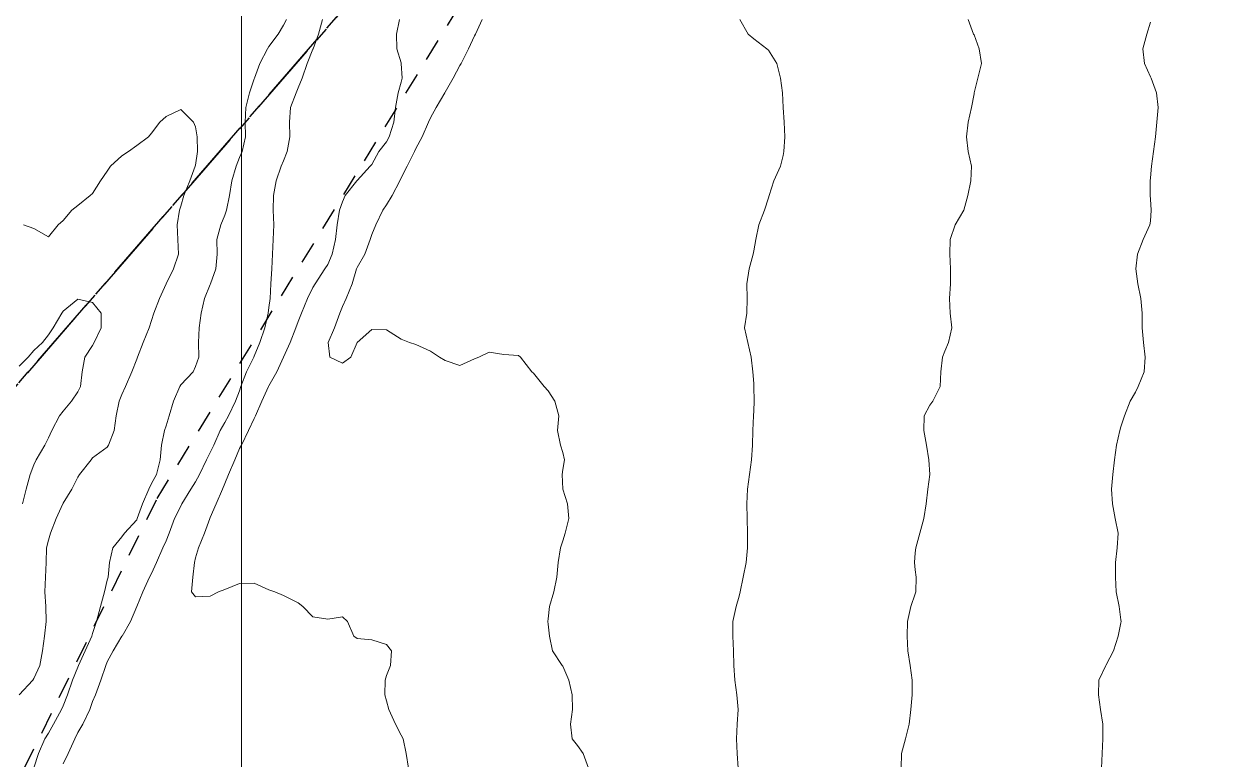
# Model space of a CAD drawing. Header units: centimetres. Extents: x 0 to 642158, y -847 to 649707.
# Drawn here: x 617259.41 to 617300.19, y 620260.06 to 620285.1 of the extents above; entities that cross this region are included whole.
import ezdxf

# ---------------------------------------------------------------- set-up
doc = ezdxf.new("R2010")
doc.units = ezdxf.units.CM
doc.header["$MEASUREMENT"] = 0
doc.linetypes.add('CENTERX2', pattern=[4, 2.5, -0.5, 0.5, -0.5])
doc.linetypes.add('JIS_02_0.7', pattern=[1.35, 0.75, -0.6])
for name, color, linetype, lineweight in [('MEV_grille', 254, 'Continuous', 9), ('WAL_parcellaire agricole', 7, 'JIS_02_0.7', 25), ('WAL_topographie 0.5', 253, 'Continuous', 20)]:
    doc.layers.add(name, color=color, linetype=linetype, lineweight=lineweight)
doc.layers.add('SPW_parcellaire cadastral', color=7, linetype='CENTERX2', lineweight=25, true_color=0xff0542)

# ---------------------------------------------------------------- blocks, each defined once
blk = doc.blocks.new('*U112')
at = {"layer": 'MEV_grille', "transparency": 33554687}
blk.add_lwpolyline([(0, 1825.476), (0, -1825.476)], dxfattribs=at)
blk = doc.blocks.new('*U113')
at = {"layer": 'MEV_grille', "color": 0, "linetype": 'ByBlock', "lineweight": -2, "transparency": 16777216}
blk.add_blockref('*U112', (1900, 0), dxfattribs=at)

msp = doc.modelspace()

# ---------------------------------------------------------------- linework, layer by layer
at = {"layer": 'SPW_parcellaire cadastral'}
for points in [[(617203.974, 620367.182), (617271.662, 620287.186), (617257.267, 620270.606), (617188.127, 620354.816), (617203.974, 620367.182)], [(617304.757, 620224.565), (617248.531, 620260.549), (617257.267, 620270.606), (617271.662, 620287.186), (617299.621, 620319.465), (617303.071, 620323.455), (617342.244, 620320.587), (617370.736, 620292.465), (617354.082, 620275.311), (617320.736, 620240.999), (617304.757, 620224.565)]]:
    msp.add_lwpolyline(points, dxfattribs=at)
at = {"layer": 'WAL_parcellaire agricole'}
msp.add_lwpolyline([(617008.458, 620154.4), (617004.365, 620160.596), (617050.958, 620154.904), (617075.457, 620161.407), (617091.456, 620167.909), (617122.459, 620142.163), (617165.706, 620162.168), (617223.952, 620191.924), (617274.948, 620218.93), (617287.196, 620231.681), (617256.444, 620253.677), (617263.942, 620268.928), (617277.439, 620290.929), (617285.816, 620301.128), (617299.437, 620313.432), (617306.604, 620316.52), (617318.353, 620318.751), (617331.123, 620318.633), (617342.936, 620315.937), (617354.937, 620308.938), (617365.438, 620299.44), (617398.944, 620245.444), (617410.112, 620235.279), (617419.446, 620223.447)], dxfattribs=at)
at = {"layer": 'WAL_topographie 0.5'}
for points in [[(617268.345, 620285.25), (617268.25, 620285.049), (617268.06, 620284.75), (617267.75, 620284.322), (617267.697, 620284.25), (617267.444, 620283.75), (617267.258, 620283.25), (617267.25, 620283.231), (617267.09, 620282.75), (617266.966, 620282.25), (617266.937, 620281.75), (617266.956, 620281.25), (617266.841, 620280.75), (617266.75, 620280.546), (617266.633, 620280.25), (617266.484, 620279.75), (617266.41, 620279.25), (617266.311, 620278.75), (617266.25, 620278.587), (617266.111, 620278.25), (617265.978, 620277.75), (617265.989, 620277.25), (617265.941, 620276.75), (617265.76, 620276.25), (617265.75, 620276.227), (617265.558, 620275.75), (617265.448, 620275.25), (617265.381, 620274.75), (617265.358, 620274.25), (617265.37, 620273.75), (617265.25, 620273.434), (617265.167, 620273.25), (617264.75, 620272.8), (617264.723, 620272.75), (617264.508, 620272.25), (617264.361, 620271.75), (617264.25, 620271.406), (617264.197, 620271.25), (617264.09, 620270.75), (617264.053, 620270.25), (617263.925, 620269.75), (617263.75, 620269.445), (617263.662, 620269.25), (617263.447, 620268.75), (617263.27, 620268.25), (617263.25, 620268.212), (617262.836, 620267.75), (617262.75, 620267.628), (617262.439, 620267.25), (617262.328, 620266.75), (617262.276, 620266.25), (617262.25, 620266.154), (617262.15, 620265.75), (617262.018, 620265.25), (617261.887, 620264.75), (617261.75, 620264.341), (617261.72, 620264.25), (617261.492, 620263.75), (617261.271, 620263.25), (617261.25, 620263.192), (617261.07, 620262.75), (617260.899, 620262.25), (617260.75, 620261.877), (617260.691, 620261.75), (617260.422, 620261.25), (617260.25, 620260.946), (617260.127, 620260.75), (617259.907, 620260.25), (617259.75, 620259.765)], [(617269.572, 620285.25), (617269.434, 620284.75), (617269.257, 620284.25), (617269.25, 620284.233), (617269.053, 620283.75), (617268.881, 620283.25), (617268.75, 620282.924), (617268.673, 620282.75), (617268.483, 620282.25), (617268.447, 620281.75), (617268.46, 620281.25), (617268.367, 620280.75), (617268.25, 620280.438), (617268.167, 620280.25), (617268.001, 620279.75), (617267.908, 620279.25), (617267.9, 620278.75), (617267.917, 620278.25), (617267.893, 620277.75), (617267.873, 620277.25), (617267.853, 620276.75), (617267.821, 620276.25), (617267.789, 620275.75), (617267.75, 620275.435), (617267.724, 620275.25), (617267.607, 620274.75), (617267.438, 620274.25), (617267.25, 620273.777), (617267.238, 620273.75), (617266.987, 620273.25), (617266.8, 620272.75), (617266.75, 620272.596), (617266.615, 620272.25), (617266.372, 620271.75), (617266.25, 620271.519), (617266.093, 620271.25), (617265.872, 620270.75), (617265.75, 620270.501), (617265.624, 620270.25), (617265.392, 620269.75), (617265.25, 620269.497), (617265.097, 620269.25), (617264.787, 620268.75), (617264.75, 620268.678), (617264.538, 620268.25), (617264.35, 620267.75), (617264.25, 620267.494), (617264.14, 620267.25), (617263.928, 620266.75), (617263.75, 620266.38), (617263.688, 620266.25), (617263.462, 620265.75), (617263.25, 620265.25), (617263.25, 620265.25), (617263.035, 620264.75), (617262.755, 620264.25), (617262.75, 620264.243), (617262.452, 620263.75), (617262.25, 620263.373), (617262.197, 620263.25), (617262.032, 620262.75), (617261.847, 620262.25), (617261.75, 620262.022), (617261.65, 620261.75), (617261.422, 620261.25), (617261.25, 620260.964), (617261.148, 620260.75), (617260.922, 620260.25), (617260.75, 620259.901)], [(617272.193, 620285.25), (617272.092, 620284.75), (617272.107, 620284.25), (617272.25, 620283.767), (617272.255, 620283.75), (617272.282, 620283.25), (617272.25, 620283.118), (617272.148, 620282.75), (617272.056, 620282.25), (617272.003, 620281.75), (617271.841, 620281.25), (617271.75, 620281.076), (617271.496, 620280.75), (617271.25, 620280.308), (617271.198, 620280.25), (617270.75, 620279.759), (617270.741, 620279.75), (617270.34, 620279.25), (617270.25, 620279.033), (617270.155, 620278.75), (617270.069, 620278.25), (617270.019, 620277.75), (617269.898, 620277.25), (617269.75, 620276.907), (617269.657, 620276.75), (617269.323, 620276.25), (617269.25, 620276.123), (617269.067, 620275.75), (617268.864, 620275.25), (617268.75, 620274.963), (617268.669, 620274.75), (617268.475, 620274.25), (617268.25, 620273.752), (617268.249, 620273.75), (617268.022, 620273.25), (617267.75, 620272.775), (617267.735, 620272.75), (617267.506, 620272.25), (617267.295, 620271.75), (617267.25, 620271.658), (617267.061, 620271.25), (617266.812, 620270.75), (617266.75, 620270.631), (617266.587, 620270.25), (617266.379, 620269.75), (617266.25, 620269.448), (617266.171, 620269.25), (617265.95, 620268.75), (617265.75, 620268.282), (617265.738, 620268.25), (617265.559, 620267.75), (617265.352, 620267.25), (617265.25, 620266.908), (617265.221, 620266.75), (617265.157, 620266.25), (617265.121, 620265.75), (617265.25, 620265.59), (617265.75, 620265.613), (617266.03, 620265.75), (617266.25, 620265.839), (617266.75, 620266.043), (617267.25, 620266.047), (617267.75, 620265.824), (617267.95, 620265.75), (617268.25, 620265.627), (617268.75, 620265.385), (617268.909, 620265.25), (617269.25, 620264.9), (617269.75, 620264.822), (617270.25, 620264.905), (617270.43, 620264.75), (617270.643, 620264.25), (617270.75, 620264.167), (617271.25, 620264.121), (617271.75, 620263.962), (617271.923, 620263.75), (617271.883, 620263.25), (617271.75, 620262.902), (617271.702, 620262.75), (617271.692, 620262.25), (617271.75, 620262.046), (617271.837, 620261.75), (617272.059, 620261.25), (617272.25, 620260.868), (617272.324, 620260.75), (617272.425, 620260.25), (617272.5, 620259.75)], [(617275.01, 620285.25), (617274.777, 620284.75), (617274.75, 620284.688), (617274.538, 620284.25), (617274.291, 620283.75), (617274.25, 620283.681), (617274.027, 620283.25), (617273.75, 620282.776), (617273.734, 620282.75), (617273.44, 620282.25), (617273.25, 620281.897), (617273.179, 620281.75), (617272.969, 620281.25), (617272.75, 620280.85), (617272.7, 620280.75), (617272.451, 620280.25), (617272.25, 620279.854), (617272.201, 620279.75), (617271.947, 620279.25), (617271.75, 620278.94), (617271.633, 620278.75), (617271.39, 620278.25), (617271.25, 620277.925), (617271.193, 620277.75), (617271.015, 620277.25), (617270.75, 620276.802), (617270.73, 620276.75), (617270.582, 620276.25), (617270.384, 620275.75), (617270.25, 620275.471), (617270.167, 620275.25), (617269.98, 620274.75), (617269.767, 620274.25), (617269.822, 620273.75), (617270.25, 620273.541), (617270.54, 620273.75), (617270.75, 620274.25), (617270.75, 620274.25), (617271.25, 620274.692), (617271.75, 620274.676), (617272.25, 620274.356), (617272.54, 620274.25), (617272.75, 620274.175), (617273.25, 620273.953), (617273.558, 620273.75), (617273.75, 620273.633), (617274.25, 620273.46), (617274.75, 620273.689), (617274.893, 620273.75), (617275.25, 620273.917), (617275.75, 620273.841), (617276.25, 620273.8), (617276.313, 620273.75), (617276.702, 620273.25), (617276.75, 620273.202), (617277.115, 620272.75), (617277.25, 620272.604), (617277.486, 620272.25), (617277.613, 620271.75), (617277.571, 620271.25), (617277.673, 620270.75), (617277.75, 620270.5), (617277.811, 620270.25), (617277.75, 620269.917), (617277.729, 620269.75), (617277.75, 620269.25), (617277.75, 620269.25), (617277.912, 620268.75), (617277.954, 620268.25), (617277.829, 620267.75), (617277.75, 620267.491), (617277.67, 620267.25), (617277.6, 620266.75), (617277.545, 620266.25), (617277.444, 620265.75), (617277.302, 620265.25), (617277.25, 620264.841), (617277.24, 620264.75), (617277.25, 620264.65), (617277.299, 620264.25), (617277.402, 620263.75), (617277.732, 620263.25), (617277.75, 620263.224), (617277.959, 620262.75), (617278.07, 620262.25), (617278.08, 620261.75), (617278.019, 620261.25), (617278.076, 620260.75), (617278.25, 620260.516), (617278.443, 620260.25), (617278.623, 620259.75)], [(617283.783, 620285.25), (617284.062, 620284.75), (617284.25, 620284.589), (617284.702, 620284.25), (617284.75, 620284.206), (617285.034, 620283.75), (617285.165, 620283.25), (617285.229, 620282.75), (617285.25, 620282.25), (617285.25, 620282.25), (617285.29, 620281.75), (617285.305, 620281.25), (617285.279, 620280.75), (617285.25, 620280.611), (617285.162, 620280.25), (617284.933, 620279.75), (617284.776, 620279.25), (617284.75, 620279.173), (617284.621, 620278.75), (617284.427, 620278.25), (617284.322, 620277.75), (617284.25, 620277.368), (617284.227, 620277.25), (617284.091, 620276.75), (617284.017, 620276.25), (617284.025, 620275.75), (617284.015, 620275.25), (617283.94, 620274.75), (617284.055, 620274.25), (617284.162, 620273.75), (617284.218, 620273.25), (617284.25, 620272.85), (617284.256, 620272.75), (617284.261, 620272.25), (617284.25, 620271.917), (617284.244, 620271.75), (617284.218, 620271.25), (617284.211, 620270.75), (617284.18, 620270.25), (617284.105, 620269.75), (617284.043, 620269.25), (617284.02, 620268.75), (617284.028, 620268.25), (617284.036, 620267.75), (617284.04, 620267.25), (617283.993, 620266.75), (617283.891, 620266.25), (617283.791, 620265.75), (617283.75, 620265.603), (617283.652, 620265.25), (617283.537, 620264.75), (617283.538, 620264.25), (617283.567, 620263.75), (617283.577, 620263.25), (617283.611, 620262.75), (617283.675, 620262.25), (617283.718, 620261.75), (617283.689, 620261.25), (617283.664, 620260.75), (617283.688, 620260.25), (617283.719, 620259.75)], [(617291.546, 620285.25), (617291.734, 620284.75), (617291.75, 620284.725), (617291.929, 620284.25), (617292, 620283.75), (617291.875, 620283.25), (617291.758, 620282.75), (617291.75, 620282.712), (617291.667, 620282.25), (617291.551, 620281.75), (617291.495, 620281.25), (617291.551, 620280.75), (617291.659, 620280.25), (617291.64, 620279.75), (617291.54, 620279.25), (617291.397, 620278.75), (617291.25, 620278.508), (617291.105, 620278.25), (617290.933, 620277.75), (617290.925, 620277.25), (617290.946, 620276.75), (617290.943, 620276.25), (617290.912, 620275.75), (617290.936, 620275.25), (617290.99, 620274.75), (617290.882, 620274.25), (617290.75, 620273.95), (617290.677, 620273.75), (617290.617, 620273.25), (617290.592, 620272.75), (617290.35, 620272.25), (617290.25, 620272.117), (617290.05, 620271.75), (617290.035, 620271.25), (617290.127, 620270.75), (617290.21, 620270.25), (617290.241, 620269.75), (617290.181, 620269.25), (617290.123, 620268.75), (617290.046, 620268.25), (617289.905, 620267.75), (617289.766, 620267.25), (617289.75, 620267.083), (617289.721, 620266.75), (617289.75, 620266.5), (617289.779, 620266.25), (617289.768, 620265.75), (617289.75, 620265.687), (617289.598, 620265.25), (617289.49, 620264.75), (617289.469, 620264.25), (617289.5, 620263.75), (617289.577, 620263.25), (617289.647, 620262.75), (617289.648, 620262.25), (617289.599, 620261.75), (617289.542, 620261.25), (617289.422, 620260.75), (617289.284, 620260.25), (617289.27, 620259.75)], [(617297.75, 620285.156), (617297.63, 620284.75), (617297.492, 620284.25), (617297.556, 620283.75), (617297.75, 620283.298), (617297.774, 620283.25), (617297.96, 620282.75), (617298.015, 620282.25), (617297.971, 620281.75), (617297.923, 620281.25), (617297.852, 620280.75), (617297.787, 620280.25), (617297.75, 620279.85), (617297.742, 620279.75), (617297.741, 620279.25), (617297.75, 620279.125), (617297.778, 620278.75), (617297.75, 620278.375), (617297.735, 620278.25), (617297.5, 620277.75), (617297.308, 620277.25), (617297.257, 620276.75), (617297.321, 620276.25), (617297.423, 620275.75), (617297.472, 620275.25), (617297.471, 620274.75), (617297.512, 620274.25), (617297.574, 620273.75), (617297.537, 620273.25), (617297.339, 620272.75), (617297.25, 620272.55), (617297.067, 620272.25), (617296.87, 620271.75), (617296.75, 620271.375), (617296.714, 620271.25), (617296.596, 620270.75), (617296.534, 620270.25), (617296.471, 620269.75), (617296.423, 620269.25), (617296.458, 620268.75), (617296.557, 620268.25), (617296.651, 620267.75), (617296.625, 620267.25), (617296.561, 620266.75), (617296.566, 620266.25), (617296.588, 620265.75), (617296.692, 620265.25), (617296.75, 620264.806), (617296.758, 620264.75), (617296.75, 620264.694), (617296.659, 620264.25), (617296.5, 620263.75), (617296.25, 620263.273), (617296.235, 620263.25), (617296, 620262.75), (617295.99, 620262.25), (617296.053, 620261.75), (617296.131, 620261.25), (617296.136, 620260.75), (617296.105, 620260.25), (617296.093, 620259.75)], [(617259.393, 620278.25), (617259.75, 620278.125), (617260.25, 620277.847), (617260.572, 620278.25), (617260.75, 620278.404), (617261.045, 620278.75), (617261.25, 620278.908), (617261.665, 620279.25), (617261.75, 620279.324), (617262.015, 620279.75), (617262.25, 620280.087), (617262.359, 620280.25), (617262.75, 620280.601), (617262.975, 620280.75), (617263.25, 620280.96), (617263.656, 620281.25), (617263.75, 620281.377), (617264.033, 620281.75), (617264.25, 620281.939), (617264.75, 620282.177), (617265.182, 620281.75), (617265.25, 620281.593), (617265.311, 620281.25), (617265.317, 620280.75), (617265.25, 620280.281), (617265.244, 620280.25), (617265.054, 620279.75), (617264.855, 620279.25), (617264.75, 620278.887), (617264.705, 620278.75), (617264.633, 620278.25), (617264.648, 620277.75), (617264.67, 620277.25), (617264.501, 620276.75), (617264.254, 620276.25), (617264.25, 620276.241), (617264.022, 620275.75), (617263.838, 620275.25), (617263.75, 620275), (617263.674, 620274.75), (617263.473, 620274.25), (617263.275, 620273.75), (617263.25, 620273.679), (617263.086, 620273.25), (617262.866, 620272.75), (617262.75, 620272.472), (617262.648, 620272.25), (617262.548, 620271.75), (617262.478, 620271.25), (617262.29, 620270.75), (617262.25, 620270.687), (617261.75, 620270.313), (617261.699, 620270.25), (617261.307, 620269.75), (617261.25, 620269.665), (617261.039, 620269.25), (617260.75, 620268.771), (617260.74, 620268.75), (617260.511, 620268.25), (617260.315, 620267.75), (617260.25, 620267.509), (617260.184, 620267.25), (617260.165, 620266.75), (617260.147, 620266.25), (617260.126, 620265.75), (617260.163, 620265.25), (617260.167, 620264.75), (617260.111, 620264.25), (617260.042, 620263.75), (617259.957, 620263.25), (617259.75, 620262.804), (617259.711, 620262.75), (617259.253, 620262.25)], [(617259.25, 620273.437), (617259.553, 620273.75), (617259.75, 620273.976), (617260.044, 620274.25), (617260.25, 620274.51), (617260.405, 620274.75), (617260.704, 620275.25), (617260.75, 620275.313), (617261.25, 620275.719), (617261.75, 620275.606), (617262.044, 620275.25), (617262.037, 620274.75), (617261.805, 620274.25), (617261.75, 620274.146), (617261.484, 620273.75), (617261.392, 620273.25), (617261.337, 620272.75), (617261.25, 620272.569), (617261.036, 620272.25), (617260.75, 620271.904), (617260.627, 620271.75), (617260.362, 620271.25), (617260.25, 620270.998), (617260.12, 620270.75), (617259.828, 620270.25), (617259.75, 620270.079), (617259.623, 620269.75), (617259.491, 620269.25), (617259.367, 620268.75)]]:
    msp.add_lwpolyline(points, dxfattribs=at)

# ---------------------------------------------------------------- block references
at = {"layer": 'MEV_grille', "transparency": 33554687}
msp.add_blockref('*U113', (615366.814, 620593.644), dxfattribs=at)

doc.saveas('drawing.dxf')
